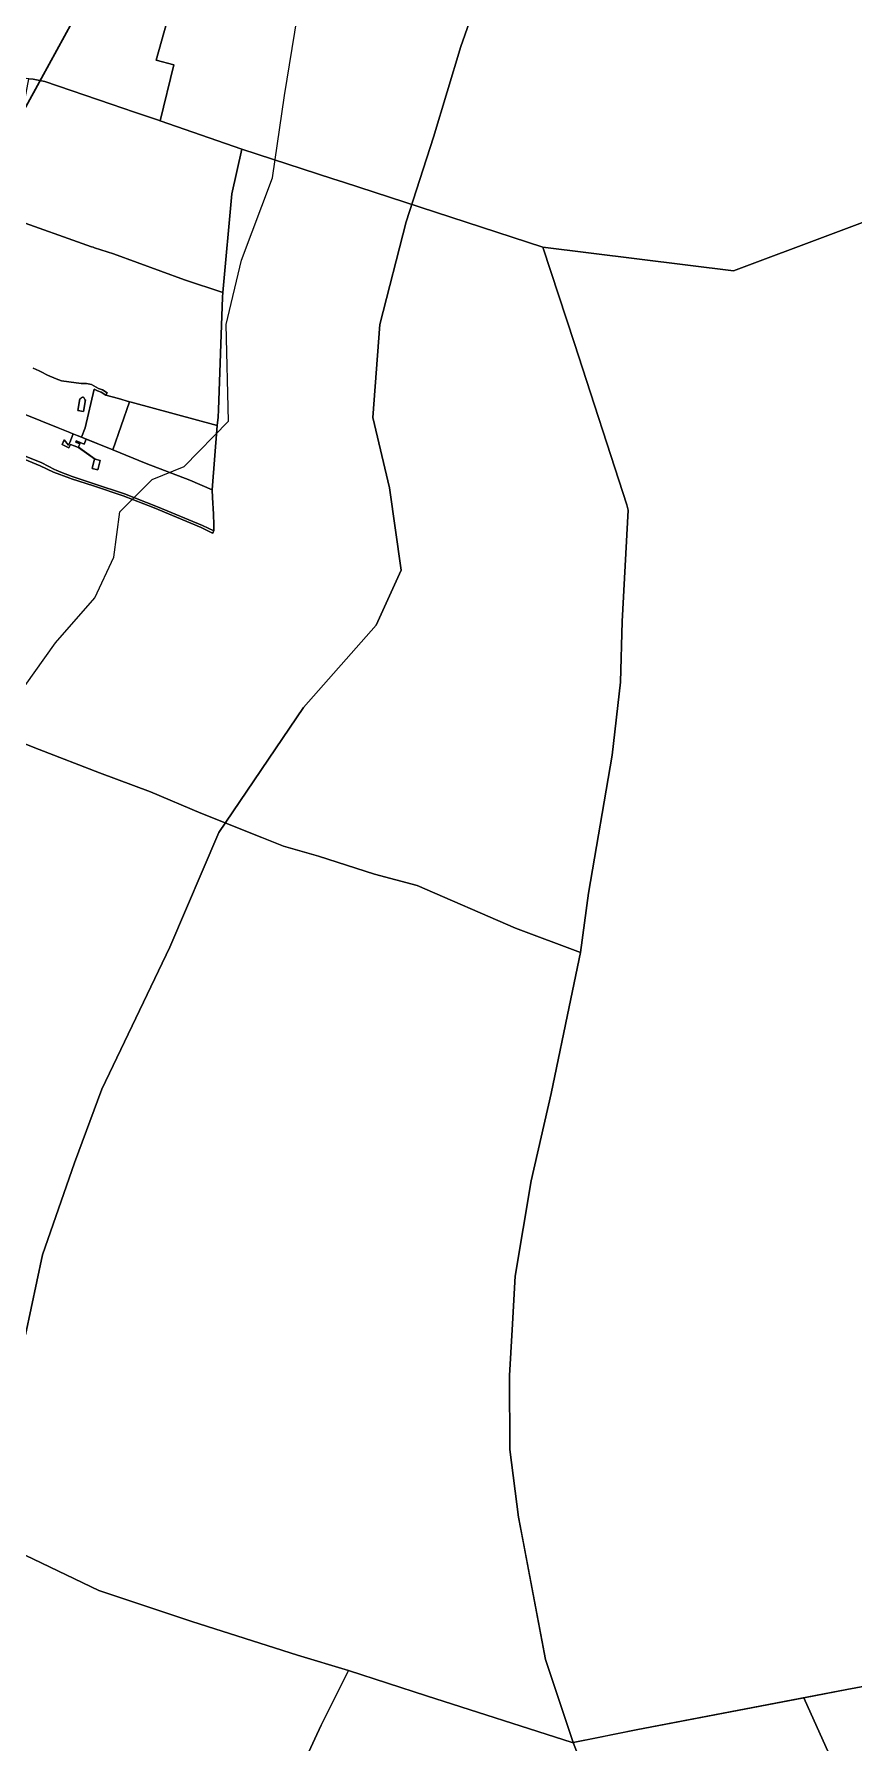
# Model space of a CAD drawing. Header units: metres. Extents: x 3 to 1027712, y 40 to 4430649.
# Drawn here: x 505253 to 505940, y 4406826 to 4408259 of the extents above; entities that cross this region are included whole.
import ezdxf

# ---------------------------------------------------------------- set-up
doc = ezdxf.new("R2010")
doc.units = ezdxf.units.M
doc.header["$MEASUREMENT"] = 0
doc.layers.add('A.ES.SDGC.CP.07003.cadastralparcel — CadastralParcel', color=1, linetype='Continuous')
doc.layers.add('Habitats_5_km', color=7, linetype='Continuous', lineweight=9, true_color=0xbefad2)
doc.layers.add('Lineas_electricas_5_km', color=1, linetype='Continuous', lineweight=30)

msp = doc.modelspace()

# ---------------------------------------------------------------- linework, layer by layer
at = {"layer": 'A.ES.SDGC.CP.07003.cadastralparcel — CadastralParcel', "color": 7, "linetype": 'Continuous', "flags": 128}
for points in [[(505363.9, 4408269), (505354.7, 4408237.2), (505369.7, 4408233.2), (505358.1, 4408186.3), (505355.9, 4408187), (505336.6, 4408193.6), (505317.2, 4408200.1), (505261.5, 4408219.1), (505251.7, 4408221.1), (505248.1, 4408221.5), (505237.4, 4408222.7), (505220.3, 4408224.3), (505210.9, 4408226.5), (505167.3, 4408238.1), (505142.4, 4408246.6), (505142.4, 4408246.6), (505119.3, 4408254.6), (505159.4, 4408369.8)], [(506080.8, 4408151.1), (505839, 4408060.4), (505679.2, 4408080.2), (505511.9, 4408134.7), (505503, 4408137.6), (505426.6, 4408162.5), (505358.1, 4408186.3), (505369.7, 4408233.2), (505354.7, 4408237.2), (505363.9, 4408269)], [(505232.6, 4407907.2), (505257.5, 4407896.8), (505268.7, 4407891.7), (505282.4, 4407886.5), (505283.8, 4407886.1), (505302.2, 4407880.3), (505327.3, 4407871.8), (505353.1, 4407861.6), (505383.8, 4407848.9), (505392.7, 4407845.1), (505402.1, 4407840.4), (505402.6, 4407841.4), (505403.2, 4407842.5), (505403.1, 4407847.5), (505402.9, 4407856.4), (505402.2, 4407870.4), (505401.8, 4407876.7), (505406.1, 4407930.8), (505406.7, 4407937.8), (505407.2, 4407944), (505410.4, 4408038.5), (505410.7, 4408042.4), (505418.3, 4408124.9), (505426.6, 4408162.5), (505503, 4408137.6), (505511.9, 4408134.7), (505679.2, 4408080.2), (505705.5, 4407999.6), (505749.5, 4407864.3), (505750.5, 4407859.9), (505745.5, 4407766.4), (505744.3, 4407715.6), (505737.2, 4407654.3), (505717.3, 4407538.5), (505710.7, 4407488.9), (505656.2, 4407509.3), (505573.6, 4407545.2), (505538, 4407554.6), (505491, 4407569.7), (505461.6, 4407578), (505443.5, 4407585.3), (505392.2, 4407605.6), (505350, 4407623.5), (505307.4, 4407639.4), (505256.8, 4407659), (505224.9, 4407671.6)], [(505953.5, 4406874.6), (505933.9, 4406870.8), (505757.3, 4406837.2), (505727.1, 4406831.1), (505704.6, 4406826.6), (505704.3, 4406827.4), (505681.3, 4406896.1), (505662.5, 4406995.3), (505658.6, 4407015.4), (505651.4, 4407072.1), (505651, 4407134.3), (505653.4, 4407172.6), (505655.9, 4407217.6), (505669.3, 4407297.5), (505686, 4407370.7), (505702.5, 4407449.9), (505710.7, 4407488.9), (505717.3, 4407538.5), (505737.2, 4407654.3), (505744.3, 4407715.6), (505745.5, 4407766.4), (505750.5, 4407859.9), (505749.5, 4407864.3), (505705.5, 4407999.6), (505679.2, 4408080.2), (505839, 4408060.4), (506080.8, 4408151.1)], [(505233.2, 4408104.6), (505300.7, 4408080.7), (505301.9, 4408080.3), (505303.1, 4408079.8), (505319, 4408074.7), (505378.7, 4408052.8), (505410.7, 4408042.4), (505410.4, 4408038.5), (505407.2, 4407944), (505406.7, 4407937.8), (505406.1, 4407930.8), (505333.8, 4407950.4), (505332.6, 4407950.7), (505323.3, 4407953.3), (505312.5, 4407956.2), (505313.8, 4407958.2), (505309.7, 4407960.7), (505306.5, 4407961.9), (505300.7, 4407965), (505296.4, 4407965.9), (505291.9, 4407966.1), (505281.7, 4407967.4), (505275.5, 4407968.2), (505270.9, 4407970), (505263.6, 4407973), (505258.5, 4407975.7), (505256.7, 4407976.5), (505251.6, 4407978.8)], [(505251.6, 4407978.8), (505256.7, 4407976.5), (505258.5, 4407975.7), (505263.6, 4407973), (505270.9, 4407970), (505275.5, 4407968.2), (505281.7, 4407967.4), (505291.9, 4407966.1), (505296.4, 4407965.9), (505300.7, 4407965), (505306.5, 4407961.9), (505309.7, 4407960.7), (505313.8, 4407958.2), (505312.5, 4407956.2), (505308.7, 4407958.6), (505305.6, 4407959.7), (505302.9, 4407961.1), (505295.3, 4407928.9), (505292.2, 4407920.9), (505288.6, 4407922.4), (505285, 4407923.8), (505282.5, 4407924.9), (505272.8, 4407928.8), (505227.6, 4407947.1)], [(505227.6, 4407947.1), (505272.8, 4407928.8), (505282.5, 4407924.9), (505285, 4407923.8), (505285.2, 4407923.8), (505282.5, 4407916.5), (505281.3, 4407914.4), (505277.6, 4407918.6), (505275.9, 4407914.7), (505281.6, 4407912), (505282.9, 4407914.9), (505286.1, 4407913.7), (505289.6, 4407912.2), (505303.2, 4407902.7), (505301.2, 4407894.8), (505305.9, 4407893.5), (505307.9, 4407901.5), (505303.8, 4407902.6), (505289.7, 4407912.6), (505290.6, 4407914.7), (505290.9, 4407915.4), (505287.4, 4407916.9), (505287.8, 4407917.9), (505294.4, 4407915.2), (505296.1, 4407919.4), (505296.1, 4407919.4), (505318.6, 4407910.3), (505346.4, 4407899), (505383, 4407885), (505401.8, 4407876.7), (505402.2, 4407870.4), (505402.9, 4407856.4), (505403.1, 4407847.5), (505403.2, 4407842.5), (505393.6, 4407847), (505356, 4407862.6), (505328.2, 4407873.4), (505302.9, 4407881.8), (505284.3, 4407887.9), (505275, 4407891.7), (505271.1, 4407893.4), (505269.7, 4407893.9), (505258.9, 4407899.4), (505236.1, 4407908.6)], [(505236.1, 4407908.6), (505258.9, 4407899.4), (505269.7, 4407893.9), (505271.1, 4407893.4), (505275, 4407891.7), (505284.3, 4407887.9), (505302.9, 4407881.8), (505328.2, 4407873.4), (505356, 4407862.6), (505393.6, 4407847), (505403.2, 4407842.5), (505402.6, 4407841.4), (505402.1, 4407840.4), (505392.7, 4407845.1), (505383.8, 4407848.9), (505353.1, 4407861.6), (505327.3, 4407871.8), (505302.2, 4407880.3), (505283.8, 4407886.1), (505282.4, 4407886.5), (505268.7, 4407891.7), (505257.5, 4407896.8), (505232.6, 4407907.2)], [(505224.9, 4407671.6), (505256.8, 4407659), (505307.4, 4407639.4), (505350, 4407623.5), (505392.2, 4407605.6), (505443.5, 4407585.3), (505461.6, 4407578), (505491, 4407569.7), (505538, 4407554.6), (505573.6, 4407545.2), (505656.2, 4407509.3), (505710.7, 4407488.9), (505702.5, 4407449.9), (505686, 4407370.7), (505669.3, 4407297.5), (505655.9, 4407217.6), (505653.4, 4407172.6), (505651, 4407134.3), (505651.4, 4407072.1), (505658.6, 4407015.4), (505681.3, 4406896.1), (505704.3, 4406827.4), (505704.6, 4406826.6), (505703.8, 4406826.4), (505581.4, 4406865.6), (505516.2, 4406886.9), (505473.3, 4406899.8), (505384.7, 4406927.9), (505306.7, 4406954), (505176.6, 4407016.2)], [(504991.1, 4406822), (504990.3, 4406844.4), (504986.5, 4406885.3), (504987.1, 4406924.6), (504986.4, 4406931.4), (504990, 4406945.2), (504990.5, 4406952), (504993.9, 4406964.6), (504996.1, 4406972.6), (504996.2, 4406981.4), (505006, 4406989.7), (505013.2, 4406993.5), (505024.3, 4407014), (505038.5, 4407032.8), (505066.5, 4407065.9), (505115.1, 4407049.2), (505143.2, 4407034.1), (505176.6, 4407016.2), (505306.7, 4406954), (505384.7, 4406927.9), (505473.3, 4406899.8), (505516.2, 4406886.9), (505493.1, 4406841), (505433.7, 4406712.6)], [(506054.4, 4406515.9), (505898, 4406864), (505933.9, 4406870.8), (505953.5, 4406874.6), (506065.9, 4406909.5), (506090.9, 4406918.3), (506225.3, 4406658.4)], [(505433.7, 4406712.6), (505493.1, 4406841), (505516.2, 4406886.9), (505581.4, 4406865.6), (505703.8, 4406826.4), (505704.6, 4406826.6), (505723.1, 4406777.9)], [(505723.1, 4406777.9), (505704.6, 4406826.6), (505757.3, 4406837.2), (505898, 4406864), (506054.4, 4406515.9)]]:
    msp.add_lwpolyline(points, dxfattribs=at)
for points in [[(505233.2, 4408104.6), (505230.8, 4408128.7), (505248.1, 4408221.5), (505251.7, 4408221.1), (505261.5, 4408219.1), (505317.2, 4408200.1), (505336.6, 4408193.6), (505355.9, 4408187), (505358.1, 4408186.3), (505426.6, 4408162.5), (505418.3, 4408124.9), (505410.7, 4408042.4), (505378.7, 4408052.8), (505319, 4408074.7), (505303.1, 4408079.8), (505301.9, 4408080.3), (505300.7, 4408080.7), (505233.2, 4408104.6)], [(505293, 4407954.4), (505293.6, 4407954.4), (505294.1, 4407954.1), (505294.6, 4407953.7), (505294.8, 4407953.2), (505294.9, 4407952.6), (505294.8, 4407952.4), (505295.7, 4407952.3), (505294, 4407942.4), (505289.1, 4407943.3), (505290.8, 4407953.1), (505291.4, 4407953), (505291.6, 4407953.5), (505292, 4407954), (505292.5, 4407954.3), (505293, 4407954.4)], [(505293, 4407954.4), (505292.5, 4407954.3), (505292, 4407954), (505291.6, 4407953.5), (505291.4, 4407953), (505290.8, 4407953.1), (505289.1, 4407943.3), (505294, 4407942.4), (505295.7, 4407952.3), (505294.8, 4407952.4), (505294.9, 4407952.6), (505294.8, 4407953.2), (505294.6, 4407953.7), (505294.1, 4407954.1), (505293.6, 4407954.4), (505293, 4407954.4)], [(505318.6, 4407910.3), (505292.2, 4407920.9), (505295.3, 4407928.9), (505302.9, 4407961.1), (505305.6, 4407959.7), (505308.7, 4407958.6), (505312.5, 4407956.2), (505323.3, 4407953.3), (505332.6, 4407950.7), (505318.6, 4407910.3)], [(505346.4, 4407899), (505318.6, 4407910.3), (505332.6, 4407950.7), (505333.8, 4407950.4), (505406.1, 4407930.8), (505401.8, 4407876.7), (505383, 4407885), (505346.4, 4407899)], [(505296.1, 4407919.4), (505294.4, 4407915.2), (505287.8, 4407917.9), (505287.4, 4407916.9), (505290.9, 4407915.4), (505290.6, 4407914.7), (505289.7, 4407912.6), (505303.8, 4407902.6), (505307.9, 4407901.5), (505305.9, 4407893.5), (505301.2, 4407894.8), (505303.2, 4407902.7), (505289.6, 4407912.2), (505286.1, 4407913.7), (505282.9, 4407914.9), (505281.6, 4407912), (505275.9, 4407914.7), (505277.6, 4407918.6), (505281.3, 4407914.4), (505282.5, 4407916.5), (505285.2, 4407923.8), (505288.6, 4407922.4), (505292.2, 4407920.9), (505296.1, 4407919.4)]]:
    msp.add_lwpolyline(points, close=True, dxfattribs=at)
at = {"layer": 'Habitats_5_km'}
for points in [[(505245.4, 4407168.4), (505259.4, 4407235.4), (505286.4, 4407312.4), (505309.4, 4407374.4), (505366.4, 4407493.4), (505407.4, 4407589.4), (505478.4, 4407694.4), (505539.4, 4407763.4), (505560.4, 4407809.4), (505550.4, 4407878.4), (505536.4, 4407937.4), (505542.4, 4408015.4), (505564.4, 4408101.4), (505587.4, 4408172.4), (505610.4, 4408248.4), (505643.4, 4408342.4)], [(505643.4, 4408342.4), (505610.4, 4408248.4), (505587.4, 4408172.4), (505564.4, 4408101.4), (505542.4, 4408015.4), (505536.4, 4407937.4), (505550.4, 4407878.4), (505560.4, 4407809.4), (505539.4, 4407763.4), (505478.4, 4407694.4), (505407.4, 4407589.4), (505366.4, 4407493.4), (505309.4, 4407374.4), (505286.4, 4407312.4), (505259.4, 4407235.4), (505245.4, 4407168.4)], [(505210.4, 4407664.4), (505270.4, 4407748.4), (505303.4, 4407786.4), (505319.4, 4407820.4), (505324.4, 4407858.4), (505351.4, 4407885.4), (505378.4, 4407896.4), (505415.4, 4407934.4), (505413.4, 4408015.4), (505426.4, 4408069.4), (505452.4, 4408138.4), (505462.4, 4408207.4), (505475.4, 4408286.4)]]:
    msp.add_lwpolyline(points, dxfattribs=at)
at = {"layer": 'Lineas_electricas_5_km'}
msp.add_polyline3d([(505073.3, 4411160.4, 21.3), (505031.3, 4410950.1, 27.3), (505092.8, 4410729.6, 25.2), (505134.1, 4410434.7, 25.1), (505172.6, 4410154.3, 23.2), (505220.5, 4409805.2, 31.6), (505288.6, 4409451.7, 19.9), (505357.1, 4409102.4, 20.6), (505457.1, 4408583.6, 24.5), (505355.1, 4408398.3, 21.4), (505258.7, 4408221.9, 18.5), (505164.9, 4408050.6, 16.1), (505055.6, 4407851.1, 15.3), (504951.3, 4407660.4, 14.1), (504853.6, 4407482, 13), (504742.7, 4407279.5, 11), (504649.5, 4407109.1, 9.3), (504437.9, 4406722.5, 6.9), (504340.2, 4406545.5, 5.7), (504167.9, 4406398.2, 4.8), (504018.5, 4406271.8, 5.4), (503869.2, 4406145.4, 5)], dxfattribs=at)

doc.saveas('drawing.dxf')
